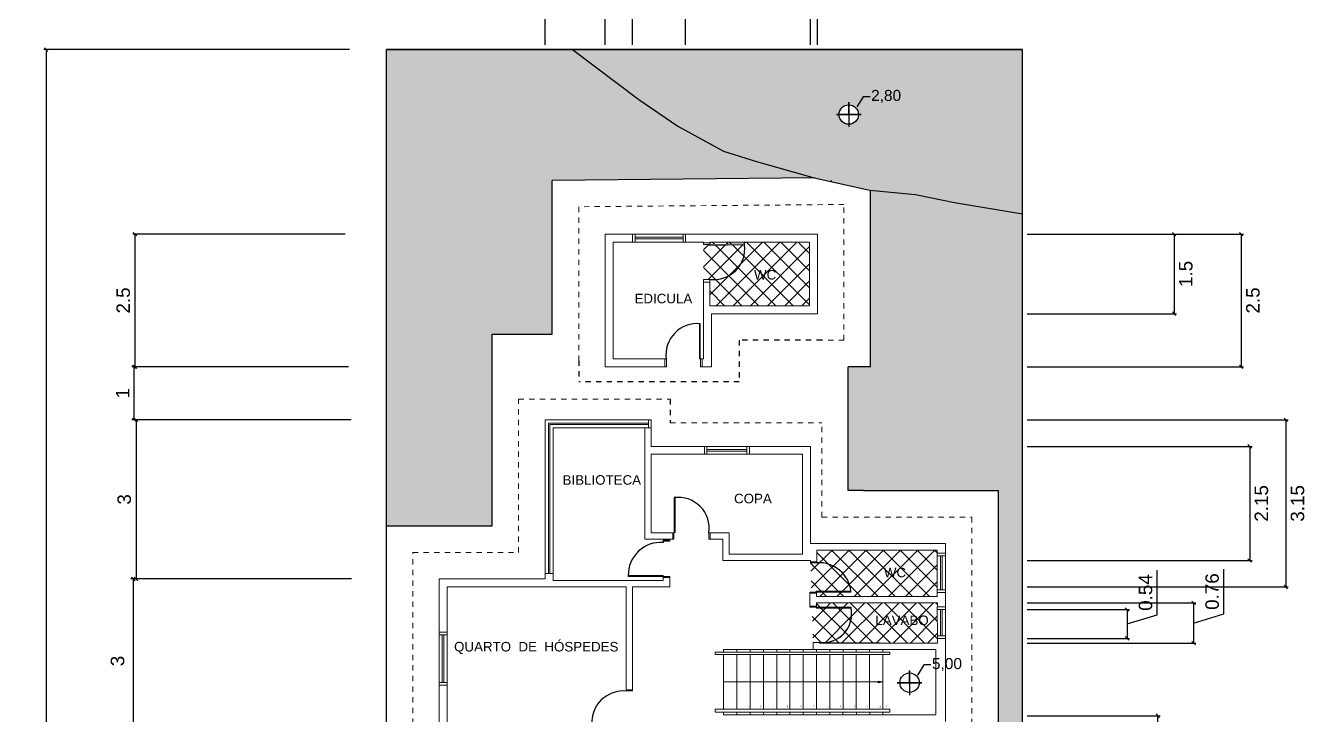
# Model space of a CAD drawing. Header units: metres. Extents: x 1450.6 to 1549.9, y 2060.4 to 2126.9.
# Drawn here: x 1467.57 to 1491.71, y 2097.46 to 2110.46 of the extents above; entities that cross this region are included whole.
import ezdxf

# ---------------------------------------------------------------- set-up
doc = ezdxf.new("R2010")
doc.units = ezdxf.units.M
doc.header["$LTSCALE"] = 0.0005
doc.linetypes.add('JIS_02_1.0', pattern=[2, 1, -1])
doc.linetypes.add('TRACEJADA2', pattern=[9.525, 6.35, -3.175])
for name, color, linetype, lineweight in [('aguas', 120, 'TRACEJADA2', 5), ('corrimao', 50, 'Continuous', 18), ('janelas', 50, 'Continuous', 13), ('parede', 90, 'Continuous', 18), ('piso', 10, 'Continuous', 9), ('portas', 40, 'Continuous', 15), ('terreno00', 7, 'JIS_02_1.0', 9), ('terreno050', 7, 'JIS_02_1.0', 13)]:
    doc.layers.add(name, color=color, linetype=linetype, lineweight=lineweight)
doc.styles.get("Standard").update_dxf_attribs({"font": 'arial.ttf'})
doc.dimstyles.new('COCOTA EXTERNA', dxfattribs={"dimscale": 0.442, "dimtxt": 0.574, "dimasz": 0.15, "dimexe": 0.1, "dimexo": 0.2, "dimgap": 0.2075, "dimtad": 2, "dimzin": 9, "dimdsep": 46, "dimtxsty": 'Standard', "dimblk": 'OBLIQUE', "dimcen": 0.09, "dimadec": 0, "dimazin": 0, "dimtfac": 1, "dimtofl": 0, "dimtmove": 1, "dimatfit": 3, "dimfxl": 1, "dimtfillclr": 2, "dimtolj": 1, "dimtzin": 0, "dimarcsym": 0})

# ---------------------------------------------------------------- blocks, each defined once
blk = doc.blocks.new('_Oblique')
at = {"color": 0, "linetype": 'ByBlock', "lineweight": -2}
blk.add_line((-0.5, -0.5), (0.5, 0.5), dxfattribs=at)
blk = doc.blocks.new('*D11')
at = {"layer": 'Defpoints', "color": 0, "linetype": 'ByBlock', "ltscale": 0.05, "transparency": 16777216}
for p in [(1473.764, 2110.008), (1467.959, 2079.906), (1474.351, 2079.906)]:
    blk.add_point(p, dxfattribs=at)
at = {"layer": 'piso', "color": 0, "linetype": 'ByBlock', "lineweight": -2, "ltscale": 0.05, "transparency": 16777216}
for p, q in [((1473.676, 2110.008), (1467.914, 2110.008)), ((1467.959, 2110.008), (1467.959, 2079.906)), ((1474.262, 2079.906), (1467.914, 2079.906))]:
    blk.add_line(p, q, dxfattribs=at)
at = {"layer": 'piso', "color": 0, "linetype": 'ByBlock', "lineweight": -2, "ltscale": 0.05, "transparency": 16777216, "xscale": 0.0663000000000003, "yscale": 0.0663000000000003, "zscale": 0.0663000000000003}
for p, rotation in [((1467.959, 2110.008), 90), ((1467.959, 2079.906), 270)]:
    blk.add_blockref('_Oblique', p, dxfattribs=dict(at, rotation=rotation))
at = {"layer": 'piso', "color": 0, "linetype": 'ByBlock', "ltscale": 0.05, "transparency": 16777216, "insert": (1467.737, 2094.957), "char_height": 0.2537, "attachment_point": 5, "rotation": 90}
blk.add_mtext('\\A1;30.1', dxfattribs=at)
blk = doc.blocks.new('*D20')
at = {"layer": 'Defpoints', "color": 0, "linetype": 'ByBlock', "ltscale": 0.05, "transparency": 16777216}
for p in [(1469.62, 2104.03), (1473.745, 2104.03), (1473.793, 2103.03)]:
    blk.add_point(p, dxfattribs=at)
at = {"layer": 'piso', "color": 0, "linetype": 'ByBlock', "lineweight": -2, "ltscale": 0.05, "transparency": 16777216}
for p, q in [((1473.657, 2104.03), (1469.576, 2104.03)), ((1469.62, 2103.03), (1469.62, 2104.03)), ((1473.705, 2103.03), (1469.576, 2103.03))]:
    blk.add_line(p, q, dxfattribs=at)
at = {"layer": 'piso', "color": 0, "linetype": 'ByBlock', "lineweight": -2, "ltscale": 0.05, "transparency": 16777216, "xscale": 0.0663000000000003, "yscale": 0.0663000000000003, "zscale": 0.0663000000000003}
for p, rotation in [((1469.62, 2104.03), 90), ((1469.62, 2103.03), 270)]:
    blk.add_blockref('_Oblique', p, dxfattribs=dict(at, rotation=rotation))
at = {"layer": 'piso', "color": 0, "linetype": 'ByBlock', "ltscale": 0.05, "transparency": 16777216, "insert": (1469.401, 2103.53), "char_height": 0.2537, "attachment_point": 5, "rotation": 90}
blk.add_mtext('\\A1;1', dxfattribs=at)
blk = doc.blocks.new('*D21')
at = {"layer": 'Defpoints', "color": 0, "linetype": 'ByBlock', "ltscale": 0.05, "transparency": 16777216}
for p in [(1473.801, 2100.03), (1469.601, 2097.03), (1473.89, 2097.03)]:
    blk.add_point(p, dxfattribs=at)
at = {"layer": 'piso', "color": 0, "linetype": 'ByBlock', "lineweight": -2, "ltscale": 0.05, "transparency": 16777216}
for p, q in [((1473.713, 2100.03), (1469.556, 2100.03)), ((1469.601, 2100.03), (1469.601, 2097.03)), ((1473.801, 2097.03), (1469.556, 2097.03))]:
    blk.add_line(p, q, dxfattribs=at)
at = {"layer": 'piso', "color": 0, "linetype": 'ByBlock', "lineweight": -2, "ltscale": 0.05, "transparency": 16777216, "xscale": 0.0663000000000003, "yscale": 0.0663000000000003, "zscale": 0.0663000000000003}
for p, rotation in [((1469.601, 2100.03), 90), ((1469.601, 2097.03), 270)]:
    blk.add_blockref('_Oblique', p, dxfattribs=dict(at, rotation=rotation))
at = {"layer": 'piso', "color": 0, "linetype": 'ByBlock', "ltscale": 0.05, "transparency": 16777216, "insert": (1469.304, 2098.484), "char_height": 0.2537, "attachment_point": 5, "rotation": 90}
blk.add_mtext('\\A1;3', dxfattribs=at)
blk = doc.blocks.new('*D22')
at = {"layer": 'Defpoints', "color": 0, "linetype": 'ByBlock', "ltscale": 0.05, "transparency": 16777216}
for p in [(1469.633, 2106.53), (1473.683, 2106.53), (1473.705, 2104.03)]:
    blk.add_point(p, dxfattribs=at)
at = {"layer": 'piso', "color": 0, "linetype": 'ByBlock', "lineweight": -2, "ltscale": 0.05, "transparency": 16777216}
for p, q in [((1473.595, 2106.53), (1469.589, 2106.53)), ((1469.633, 2104.03), (1469.633, 2106.53)), ((1473.616, 2104.03), (1469.589, 2104.03))]:
    blk.add_line(p, q, dxfattribs=at)
at = {"layer": 'piso', "color": 0, "linetype": 'ByBlock', "lineweight": -2, "ltscale": 0.05, "transparency": 16777216, "xscale": 0.0663000000000003, "yscale": 0.0663000000000003, "zscale": 0.0663000000000003}
for p, rotation in [((1469.633, 2106.53), 90), ((1469.633, 2104.03), 270)]:
    blk.add_blockref('_Oblique', p, dxfattribs=dict(at, rotation=rotation))
at = {"layer": 'piso', "color": 0, "linetype": 'ByBlock', "ltscale": 0.05, "transparency": 16777216, "insert": (1469.412, 2105.28), "char_height": 0.2537, "attachment_point": 5, "rotation": 90}
blk.add_mtext('\\A1;2.5', dxfattribs=at)
blk = doc.blocks.new('*D23')
at = {"layer": 'Defpoints', "color": 0, "linetype": 'ByBlock', "ltscale": 0.05, "transparency": 16777216}
for p in [(1473.793, 2103.03), (1469.652, 2100.03), (1473.801, 2100.03)]:
    blk.add_point(p, dxfattribs=at)
at = {"layer": 'piso', "color": 0, "linetype": 'ByBlock', "lineweight": -2, "ltscale": 0.05, "transparency": 16777216}
for p, q in [((1473.705, 2103.03), (1469.608, 2103.03)), ((1469.652, 2103.03), (1469.652, 2100.03)), ((1473.713, 2100.03), (1469.608, 2100.03))]:
    blk.add_line(p, q, dxfattribs=at)
at = {"layer": 'piso', "color": 0, "linetype": 'ByBlock', "lineweight": -2, "ltscale": 0.05, "transparency": 16777216, "xscale": 0.0663000000000003, "yscale": 0.0663000000000003, "zscale": 0.0663000000000003}
for p, rotation in [((1469.652, 2103.03), 90), ((1469.652, 2100.03), 270)]:
    blk.add_blockref('_Oblique', p, dxfattribs=dict(at, rotation=rotation))
at = {"layer": 'piso', "color": 0, "linetype": 'ByBlock', "ltscale": 0.05, "transparency": 16777216, "insert": (1469.431, 2101.53), "char_height": 0.2537, "attachment_point": 5, "rotation": 90}
blk.add_mtext('\\A1;3', dxfattribs=at)
blk = doc.blocks.new('*D25')
at = {"layer": 'Defpoints', "color": 0, "linetype": 'ByBlock', "ltscale": 0.05, "transparency": 16777216}
for p in [(1486.364, 2099.58), (1486.364, 2098.82), (1489.587, 2098.82)]:
    blk.add_point(p, dxfattribs=at)
at = {"layer": 'piso', "color": 0, "linetype": 'ByBlock', "lineweight": -2, "ltscale": 0.05, "transparency": 16777216}
for p, q in [((1490.157, 2099.372), (1490.157, 2100.214)), ((1486.452, 2099.58), (1489.631, 2099.58)), ((1489.587, 2099.58), (1489.587, 2098.82)), ((1489.587, 2099.2), (1490.157, 2099.372)), ((1486.452, 2098.82), (1489.631, 2098.82))]:
    blk.add_line(p, q, dxfattribs=at)
at = {"layer": 'piso', "color": 0, "linetype": 'ByBlock', "lineweight": -2, "ltscale": 0.05, "transparency": 16777216, "xscale": 0.0663000000000003, "yscale": 0.0663000000000003, "zscale": 0.0663000000000003}
for p, rotation in [((1489.587, 2099.58), 90), ((1489.587, 2098.82), 270)]:
    blk.add_blockref('_Oblique', p, dxfattribs=dict(at, rotation=rotation))
at = {"layer": 'piso', "color": 0, "linetype": 'ByBlock', "ltscale": 0.05, "transparency": 16777216, "insert": (1489.936, 2099.793), "char_height": 0.2537, "attachment_point": 5, "rotation": 90}
blk.add_mtext('\\A1;0.76', dxfattribs=at)
blk = doc.blocks.new('*D26')
at = {"layer": 'Defpoints', "color": 0, "linetype": 'ByBlock', "ltscale": 0.05, "transparency": 16777216}
for p in [(1486.364, 2099.455), (1486.364, 2098.911), (1488.331, 2098.911)]:
    blk.add_point(p, dxfattribs=at)
at = {"layer": 'piso', "color": 0, "linetype": 'ByBlock', "lineweight": -2, "ltscale": 0.05, "transparency": 16777216}
for p, q in [((1488.901, 2099.354), (1488.901, 2100.195)), ((1486.452, 2099.455), (1488.375, 2099.455)), ((1488.331, 2099.455), (1488.331, 2098.911)), ((1488.331, 2099.183), (1488.901, 2099.354)), ((1486.452, 2098.911), (1488.375, 2098.911))]:
    blk.add_line(p, q, dxfattribs=at)
at = {"layer": 'piso', "color": 0, "linetype": 'ByBlock', "lineweight": -2, "ltscale": 0.05, "transparency": 16777216, "xscale": 0.0663000000000003, "yscale": 0.0663000000000003, "zscale": 0.0663000000000003}
for p, rotation in [((1488.331, 2099.455), 90), ((1488.331, 2098.911), 270)]:
    blk.add_blockref('_Oblique', p, dxfattribs=dict(at, rotation=rotation))
at = {"layer": 'piso', "color": 0, "linetype": 'ByBlock', "ltscale": 0.05, "transparency": 16777216, "insert": (1488.68, 2099.775), "char_height": 0.2537, "attachment_point": 5, "rotation": 90}
blk.add_mtext('\\A1;0.54', dxfattribs=at)
blk = doc.blocks.new('*D27')
at = {"layer": 'Defpoints', "color": 0, "linetype": 'ByBlock', "ltscale": 0.05, "transparency": 16777216}
for p in [(1486.364, 2106.53), (1486.364, 2105.03), (1489.219, 2105.03)]:
    blk.add_point(p, dxfattribs=at)
at = {"layer": 'piso', "color": 0, "linetype": 'ByBlock', "lineweight": -2, "ltscale": 0.05, "transparency": 16777216}
for p, q in [((1486.452, 2106.53), (1489.263, 2106.53)), ((1489.219, 2106.53), (1489.219, 2105.03)), ((1486.452, 2105.03), (1489.263, 2105.03))]:
    blk.add_line(p, q, dxfattribs=at)
at = {"layer": 'piso', "color": 0, "linetype": 'ByBlock', "lineweight": -2, "ltscale": 0.05, "transparency": 16777216, "xscale": 0.0663000000000003, "yscale": 0.0663000000000003, "zscale": 0.0663000000000003}
for p, rotation in [((1489.219, 2106.53), 90), ((1489.219, 2105.03), 270)]:
    blk.add_blockref('_Oblique', p, dxfattribs=dict(at, rotation=rotation))
at = {"layer": 'piso', "color": 0, "linetype": 'ByBlock', "ltscale": 0.05, "transparency": 16777216, "insert": (1489.44, 2105.78), "char_height": 0.2537, "attachment_point": 5, "rotation": 90}
blk.add_mtext('\\A1;1.5', dxfattribs=at)
blk = doc.blocks.new('*D28')
at = {"layer": 'Defpoints', "color": 0, "linetype": 'ByBlock', "ltscale": 0.05, "transparency": 16777216}
for p in [(1486.364, 2106.53), (1486.364, 2104.03), (1490.483, 2104.03)]:
    blk.add_point(p, dxfattribs=at)
at = {"layer": 'piso', "color": 0, "linetype": 'ByBlock', "lineweight": -2, "ltscale": 0.05, "transparency": 16777216}
for p, q in [((1486.452, 2106.53), (1490.527, 2106.53)), ((1490.483, 2106.53), (1490.483, 2104.03)), ((1486.452, 2104.03), (1490.527, 2104.03))]:
    blk.add_line(p, q, dxfattribs=at)
at = {"layer": 'piso', "color": 0, "linetype": 'ByBlock', "lineweight": -2, "ltscale": 0.05, "transparency": 16777216, "xscale": 0.0663000000000003, "yscale": 0.0663000000000003, "zscale": 0.0663000000000003}
for p, rotation in [((1490.483, 2106.53), 90), ((1490.483, 2104.03), 270)]:
    blk.add_blockref('_Oblique', p, dxfattribs=dict(at, rotation=rotation))
at = {"layer": 'piso', "color": 0, "linetype": 'ByBlock', "ltscale": 0.05, "transparency": 16777216, "insert": (1490.704, 2105.28), "char_height": 0.2537, "attachment_point": 5, "rotation": 90}
blk.add_mtext('\\A1;2.5', dxfattribs=at)
blk = doc.blocks.new('*D29')
at = {"layer": 'Defpoints', "color": 0, "linetype": 'ByBlock', "ltscale": 0.05, "transparency": 16777216}
for p in [(1486.364, 2102.53), (1486.364, 2100.38), (1490.643, 2100.38)]:
    blk.add_point(p, dxfattribs=at)
at = {"layer": 'piso', "color": 0, "linetype": 'ByBlock', "lineweight": -2, "ltscale": 0.05, "transparency": 16777216}
for p, q in [((1486.452, 2102.53), (1490.688, 2102.53)), ((1490.643, 2102.53), (1490.643, 2100.38)), ((1486.452, 2100.38), (1490.688, 2100.38))]:
    blk.add_line(p, q, dxfattribs=at)
at = {"layer": 'piso', "color": 0, "linetype": 'ByBlock', "lineweight": -2, "ltscale": 0.05, "transparency": 16777216, "xscale": 0.0663000000000003, "yscale": 0.0663000000000003, "zscale": 0.0663000000000003}
for p, rotation in [((1490.643, 2102.53), 90), ((1490.643, 2100.38), 270)]:
    blk.add_blockref('_Oblique', p, dxfattribs=dict(at, rotation=rotation))
at = {"layer": 'piso', "color": 0, "linetype": 'ByBlock', "ltscale": 0.05, "transparency": 16777216, "insert": (1490.865, 2101.455), "char_height": 0.2537, "attachment_point": 5, "rotation": 90}
blk.add_mtext('\\A1;2.15', dxfattribs=at)
blk = doc.blocks.new('*D30')
at = {"layer": 'Defpoints', "color": 0, "linetype": 'ByBlock', "ltscale": 0.05, "transparency": 16777216}
for p in [(1486.364, 2103.03), (1486.364, 2099.88), (1491.324, 2099.88)]:
    blk.add_point(p, dxfattribs=at)
at = {"layer": 'piso', "color": 0, "linetype": 'ByBlock', "lineweight": -2, "ltscale": 0.05, "transparency": 16777216}
for p, q in [((1486.452, 2103.03), (1491.368, 2103.03)), ((1491.324, 2103.03), (1491.324, 2099.88)), ((1486.452, 2099.88), (1491.368, 2099.88))]:
    blk.add_line(p, q, dxfattribs=at)
at = {"layer": 'piso', "color": 0, "linetype": 'ByBlock', "lineweight": -2, "ltscale": 0.05, "transparency": 16777216, "xscale": 0.0663000000000003, "yscale": 0.0663000000000003, "zscale": 0.0663000000000003}
for p, rotation in [((1491.324, 2103.03), 90), ((1491.324, 2099.88), 270)]:
    blk.add_blockref('_Oblique', p, dxfattribs=dict(at, rotation=rotation))
at = {"layer": 'piso', "color": 0, "linetype": 'ByBlock', "ltscale": 0.05, "transparency": 16777216, "insert": (1491.545, 2101.455), "char_height": 0.2537, "attachment_point": 5, "rotation": 90}
blk.add_mtext('\\A1;3.15', dxfattribs=at)
blk = doc.blocks.new('*D31')
at = {"layer": 'Defpoints', "color": 0, "linetype": 'ByBlock', "ltscale": 0.05, "transparency": 16777216}
for p in [(1486.364, 2097.454), (1488.911, 2097.454), (1486.364, 2094.154)]:
    blk.add_point(p, dxfattribs=at)
at = {"layer": 'piso', "color": 0, "linetype": 'ByBlock', "lineweight": -2, "ltscale": 0.05, "transparency": 16777216}
for p, q in [((1486.452, 2097.454), (1488.955, 2097.454)), ((1488.911, 2094.154), (1488.911, 2097.454)), ((1486.452, 2094.154), (1488.955, 2094.154))]:
    blk.add_line(p, q, dxfattribs=at)
at = {"layer": 'piso', "color": 0, "linetype": 'ByBlock', "lineweight": -2, "ltscale": 0.05, "transparency": 16777216, "xscale": 0.0663000000000003, "yscale": 0.0663000000000003, "zscale": 0.0663000000000003}
for p, rotation in [((1488.911, 2097.454), 90), ((1488.911, 2094.154), 270)]:
    blk.add_blockref('_Oblique', p, dxfattribs=dict(at, rotation=rotation))
at = {"layer": 'piso', "color": 0, "linetype": 'ByBlock', "ltscale": 0.05, "transparency": 16777216, "insert": (1489.132, 2095.804), "char_height": 0.2537, "attachment_point": 5, "rotation": 90}
blk.add_mtext('\\A1;3.3', dxfattribs=at)
blk = doc.blocks.new('*D32')
at = {"layer": 'Defpoints', "color": 0, "linetype": 'ByBlock', "ltscale": 0.05, "transparency": 16777216}
for p in [(1478.496, 2114.754), (1478.496, 2110.008), (1482.496, 2110.008)]:
    blk.add_point(p, dxfattribs=at)
at = {"layer": 'piso', "color": 0, "linetype": 'ByBlock', "lineweight": -2, "ltscale": 0.05, "transparency": 16777216}
for p, q in [((1478.496, 2110.096), (1478.496, 2114.798)), ((1482.496, 2114.754), (1478.496, 2114.754)), ((1482.496, 2110.096), (1482.496, 2114.798))]:
    blk.add_line(p, q, dxfattribs=at)
at = {"layer": 'piso', "color": 0, "linetype": 'ByBlock', "lineweight": -2, "ltscale": 0.05, "transparency": 16777216, "xscale": 0.0663000000000003, "yscale": 0.0663000000000003, "zscale": 0.0663000000000003, "rotation": 180}
blk.add_blockref('_Oblique', (1478.496, 2114.754), dxfattribs=at)
at = {"layer": 'piso', "color": 0, "linetype": 'ByBlock', "lineweight": -2, "ltscale": 0.05, "transparency": 16777216, "xscale": 0.0663000000000003, "yscale": 0.0663000000000003, "zscale": 0.0663000000000003}
blk.add_blockref('_Oblique', (1482.496, 2114.754), dxfattribs=at)
at = {"layer": 'piso', "color": 0, "linetype": 'ByBlock', "ltscale": 0.05, "transparency": 16777216, "insert": (1480.496, 2114.972), "char_height": 0.2537, "attachment_point": 5}
blk.add_mtext('\\A1;4', dxfattribs=at)
blk = doc.blocks.new('*D33')
at = {"layer": 'Defpoints', "color": 0, "linetype": 'ByBlock', "ltscale": 0.05, "transparency": 16777216}
for p in [(1477.364, 2115.421), (1477.364, 2110.008), (1482.364, 2110.008)]:
    blk.add_point(p, dxfattribs=at)
at = {"layer": 'piso', "color": 0, "linetype": 'ByBlock', "lineweight": -2, "ltscale": 0.05, "transparency": 16777216}
for p, q in [((1477.364, 2110.096), (1477.364, 2115.465)), ((1482.364, 2115.421), (1477.364, 2115.421)), ((1482.364, 2110.096), (1482.364, 2115.465))]:
    blk.add_line(p, q, dxfattribs=at)
at = {"layer": 'piso', "color": 0, "linetype": 'ByBlock', "lineweight": -2, "ltscale": 0.05, "transparency": 16777216, "xscale": 0.0663000000000003, "yscale": 0.0663000000000003, "zscale": 0.0663000000000003, "rotation": 180}
blk.add_blockref('_Oblique', (1477.364, 2115.421), dxfattribs=at)
at = {"layer": 'piso', "color": 0, "linetype": 'ByBlock', "lineweight": -2, "ltscale": 0.05, "transparency": 16777216, "xscale": 0.0663000000000003, "yscale": 0.0663000000000003, "zscale": 0.0663000000000003}
blk.add_blockref('_Oblique', (1482.364, 2115.421), dxfattribs=at)
at = {"layer": 'piso', "color": 0, "linetype": 'ByBlock', "ltscale": 0.05, "transparency": 16777216, "insert": (1479.864, 2115.642), "char_height": 0.2537, "attachment_point": 5}
blk.add_mtext('\\A1;5', dxfattribs=at)
blk = doc.blocks.new('*D34')
at = {"layer": 'Defpoints', "color": 0, "linetype": 'ByBlock', "ltscale": 0.05, "transparency": 16777216}
for p in [(1479.011, 2113.4), (1479.011, 2110.008), (1480.012, 2110.008)]:
    blk.add_point(p, dxfattribs=at)
at = {"layer": 'piso', "color": 0, "linetype": 'ByBlock', "lineweight": -2, "ltscale": 0.05, "transparency": 16777216}
for p, q in [((1479.011, 2110.096), (1479.011, 2113.444)), ((1480.012, 2113.4), (1479.011, 2113.4)), ((1480.012, 2110.096), (1480.012, 2113.444))]:
    blk.add_line(p, q, dxfattribs=at)
at = {"layer": 'piso', "color": 0, "linetype": 'ByBlock', "lineweight": -2, "ltscale": 0.05, "transparency": 16777216, "xscale": 0.0663000000000003, "yscale": 0.0663000000000003, "zscale": 0.0663000000000003, "rotation": 180}
blk.add_blockref('_Oblique', (1479.011, 2113.4), dxfattribs=at)
at = {"layer": 'piso', "color": 0, "linetype": 'ByBlock', "lineweight": -2, "ltscale": 0.05, "transparency": 16777216, "xscale": 0.0663000000000003, "yscale": 0.0663000000000003, "zscale": 0.0663000000000003}
blk.add_blockref('_Oblique', (1480.012, 2113.4), dxfattribs=at)
at = {"layer": 'piso', "color": 0, "linetype": 'ByBlock', "ltscale": 0.05, "transparency": 16777216, "insert": (1479.512, 2113.619), "char_height": 0.2537, "attachment_point": 5}
blk.add_mtext('\\A1;1', dxfattribs=at)

msp = doc.modelspace()

# ---------------------------------------------------------------- hatches: boundary and pattern name
at = {"linetype": 'ByBlock', "ltscale": 0.05}
h = msp.add_hatch(dxfattribs=at)
h.set_pattern_fill('AR-CONC', color=3, scale=0.0038)
h.paths.add_polyline_path([(1474.37, 2103.142), (1474.37, 2101.03), (1476.364, 2101.03), (1476.364, 2104.645), (1477.496, 2104.645), (1477.496, 2107.543), (1482.435, 2107.59), (1481.345, 2107.901), (1480.723, 2108.096), (1479.867, 2108.562), (1479.127, 2109.067), (1477.876, 2110.008), (1474.37, 2110.008)])
h.paths.add_polyline_path([(1486.364, 2106.91), (1485.081, 2107.124), (1484.342, 2107.279), (1483.496, 2107.356), (1483.496, 2104.03), (1483.078, 2104.03), (1483.078, 2101.696), (1483.364, 2101.696), (1485.903, 2101.696), (1485.903, 2096.449), (1484.324, 2096.449), (1484.324, 2095.712), (1486.364, 2095.712)])
h.paths.add_polyline_path([(1485.081, 2107.124), (1486.364, 2106.91), (1486.364, 2110.008), (1477.876, 2110.008), (1479.127, 2109.067), (1479.867, 2108.562), (1480.723, 2108.096), (1481.345, 2107.901), (1482.435, 2107.59), (1483.486, 2107.357), (1484.342, 2107.279)])
h.paths.add_polyline_path([(1482.903, 2108.784, -1), (1483.268, 2108.784, -1)], flags=16)
h.paths.add_polyline_path([(1483.445, 2108.937), (1484.137, 2108.937), (1484.137, 2109.312), (1483.445, 2109.312)], flags=24)
at = {"linetype": 'ByBlock', "lineweight": 5, "ltscale": 0.05}
h = msp.add_hatch(dxfattribs=at)
h.set_pattern_fill('ANSI37', color=4, scale=0.072)
h.paths.add_polyline_path([(1484.755, 2100.515), (1484.755, 2100.576), (1482.484, 2100.576), (1482.484, 2100.335, -0.396235), (1483.127, 2099.802), (1483.127, 2099.784), (1482.475, 2099.784), (1482.475, 2099.7), (1484.755, 2099.7), (1484.755, 2099.774), (1484.755, 2100.005)])
h.paths.add_polyline_path([(1484.755, 2099.505), (1484.757, 2099.505), (1484.757, 2099.58), (1482.475, 2099.58), (1482.475, 2099.5), (1483.129, 2099.5), (1483.129, 2099.482, -0.474157), (1482.598, 2098.832), (1484.757, 2098.82), (1484.757, 2098.905)])
h.paths.add_polyline_path([(1483.129, 2099.482), (1482.475, 2099.482), (1482.475, 2099.5), (1482.391, 2099.5), (1482.413, 2098.836), (1482.533, 2098.836, 0.511943)])
h.paths.add_polyline_path([(1482.484, 2100.335), (1482.364, 2100.335), (1482.382, 2099.78), (1482.473, 2099.78), (1482.473, 2099.802), (1483.127, 2099.802, 0.396235)])
h.paths.add_polyline_path([(1482.346, 2106.38), (1480.466, 2106.38), (1480.466, 2106.337), (1481.123, 2106.347), (1481.123, 2106.329, -0.487796), (1480.471, 2105.677), (1480.466, 2105.677), (1480.466, 2105.18), (1482.346, 2105.18)])
h.paths.add_polyline_path([(1481.123, 2106.329), (1480.466, 2106.319), (1480.466, 2106.337), (1480.462, 2106.337), (1480.346, 2106.336), (1480.351, 2105.677), (1480.468, 2105.677), (1480.471, 2105.677, 0.487796)])
h.paths.add_polyline_path([(1483.702, 2100.014), (1484.213, 2100.014), (1484.213, 2100.293), (1483.702, 2100.293)], flags=24)
h.paths.add_polyline_path([(1483.541, 2099.111), (1484.64, 2099.111), (1484.64, 2099.39), (1483.541, 2099.39)], flags=24)

# ---------------------------------------------------------------- linework, layer by layer
for p, q in [((1486.364, 2110.008), (1474.37, 2110.008)), ((1474.37, 2103.142), (1474.37, 2110.008)), ((1474.37, 2110.008), (1486.364, 2110.008)), ((1486.364, 2074.906), (1486.364, 2110.008)), ((1482.435, 2107.59), (1477.496, 2107.543)), ((1477.496, 2104.645), (1477.496, 2107.543)), ((1483.496, 2104.03), (1483.496, 2107.356)), ((1476.364, 2101.03), (1476.364, 2104.645)), ((1483.496, 2104.03), (1483.078, 2104.03)), ((1474.37, 2096.003), (1474.37, 2103.142)), ((1483.364, 2101.696), (1485.903, 2101.696)), ((1485.903, 2101.696), (1485.903, 2096.449)), ((1474.37, 2101.03), (1476.364, 2101.03)), ((1479.59, 2100.739), (1479.59, 2100.719))]:
    msp.add_line(p, q)
at = {"linetype": 'ByBlock'}
for p, q in [((1483.086, 2108.784), (1483.086, 2109.017)), ((1483.086, 2109.017), (1483.086, 2108.552)), ((1483.358, 2109.117), (1483.237, 2108.928)), ((1483.488, 2109.117), (1483.358, 2109.117)), ((1483.318, 2108.784), (1482.853, 2108.784)), ((1482.853, 2108.784), (1483.318, 2108.784)), ((1476.364, 2104.645), (1477.496, 2104.645)), ((1483.078, 2101.696), (1483.078, 2104.03)), ((1483.364, 2101.696), (1483.078, 2101.696)), ((1484.504, 2098.409), (1484.383, 2098.219)), ((1484.635, 2098.409), (1484.504, 2098.409)), ((1484.232, 2098.076), (1484.232, 2098.308)), ((1484.232, 2098.308), (1484.232, 2097.843)), ((1484.464, 2098.076), (1483.999, 2098.076)), ((1483.999, 2098.076), (1484.464, 2098.076))]:
    msp.add_line(p, q, dxfattribs=at)
at = {"color": 90, "linetype": 'ByBlock', "lineweight": 0, "ltscale": 0.05}
for p, q in [((1480.462, 2106.337), (1480.346, 2106.336)), ((1482.346, 2106.38), (1480.466, 2106.38)), ((1480.466, 2106.38), (1480.466, 2106.337)), ((1480.466, 2106.319), (1480.466, 2106.337)), ((1482.346, 2105.18), (1482.346, 2106.38)), ((1480.351, 2105.677), (1480.468, 2105.677)), ((1480.471, 2105.677), (1480.466, 2105.677)), ((1480.466, 2105.677), (1480.466, 2105.18)), ((1480.468, 2105.677), (1480.471, 2105.677)), ((1480.466, 2105.18), (1482.346, 2105.18)), ((1484.755, 2100.576), (1482.484, 2100.576)), ((1482.484, 2100.576), (1482.484, 2100.335)), ((1484.755, 2100.515), (1484.755, 2100.576)), ((1482.484, 2100.335), (1482.364, 2100.335)), ((1482.382, 2099.78), (1482.473, 2099.78)), ((1482.475, 2099.784), (1482.475, 2099.7)), ((1482.475, 2099.7), (1484.755, 2099.7)), ((1484.757, 2099.58), (1482.475, 2099.58)), ((1482.475, 2099.58), (1482.475, 2099.5)), ((1484.755, 2099.7), (1484.755, 2099.774)), ((1484.757, 2099.505), (1484.757, 2099.58)), ((1482.475, 2099.5), (1482.391, 2099.5)), ((1482.413, 2098.836), (1482.533, 2098.836)), ((1482.598, 2098.832), (1484.757, 2098.82)), ((1484.757, 2098.82), (1484.757, 2098.905))]:
    msp.add_line(p, q, dxfattribs=at)
at = {"color": 40, "linetype": 'ByBlock', "lineweight": 0, "ltscale": 0.05}
for p, q in [((1480.466, 2106.337), (1480.462, 2106.337)), ((1480.466, 2106.337), (1481.123, 2106.347)), ((1481.123, 2106.329), (1480.466, 2106.319)), ((1481.123, 2106.347), (1481.123, 2106.329))]:
    msp.add_line(p, q, dxfattribs=at)
at = {"color": 5, "linetype": 'TRACEJADA2', "ltscale": 0.05}
for p, q in [((1482.578, 2104.53), (1481.023, 2104.53)), ((1481.023, 2103.745), (1477.996, 2103.745))]:
    msp.add_line(p, q, dxfattribs=at)
at = {"linetype": 'TRACEJADA2', "ltscale": 0.05}
for p, q in [((1481.023, 2104.53), (1481.023, 2103.745)), ((1477.996, 2104.145), (1477.996, 2103.745)), ((1479.721, 2103.421), (1479.721, 2102.974))]:
    msp.add_line(p, q, dxfattribs=at)
at = {"color": 50, "linetype": 'ByBlock', "lineweight": 0, "ltscale": 0.05}
for p, q in [((1484.755, 2100.005), (1484.755, 2100.515)), ((1484.755, 2099.774), (1484.755, 2100.005)), ((1484.755, 2099.505), (1484.757, 2099.505)), ((1484.757, 2098.905), (1484.755, 2099.505))]:
    msp.add_line(p, q, dxfattribs=at)
at = {"linetype": 'ByBlock', "lineweight": 0, "ltscale": 0.05}
for p, q in [((1482.473, 2099.78), (1482.473, 2099.802)), ((1482.473, 2099.802), (1483.127, 2099.802)), ((1483.127, 2099.802), (1483.127, 2099.784)), ((1483.127, 2099.784), (1482.475, 2099.784)), ((1482.475, 2099.5), (1483.129, 2099.5)), ((1482.475, 2099.482), (1482.475, 2099.5)), ((1483.129, 2099.482), (1482.475, 2099.482)), ((1483.129, 2099.5), (1483.129, 2099.482))]:
    msp.add_line(p, q, dxfattribs=at)
at = {"linetype": 'JIS_02_1.0', "lineweight": 0, "ltscale": 0.9}
for p, q in [((1483.728, 2098.089), (1483.643, 2098.103)), ((1483.643, 2098.103), (1483.643, 2098.075)), ((1483.643, 2098.075), (1483.728, 2098.089))]:
    msp.add_line(p, q, dxfattribs=at)
at = {"linetype": 'Continuous', "lineweight": 0, "ltscale": 0.9}
msp.add_line((1480.728, 2098.089), (1483.728, 2098.089), dxfattribs=at)
msp.add_lwpolyline([(1477.876, 2110.008), (1479.127, 2109.067), (1479.867, 2108.562), (1480.723, 2108.096), (1481.345, 2107.901), (1482.435, 2107.59), (1483.486, 2107.357), (1484.342, 2107.279), (1485.081, 2107.124), (1486.364, 2106.91)])
at = {"linetype": 'ByBlock'}
for centre in [(1483.086, 2108.784), (1484.232, 2098.076)]:
    msp.add_circle(centre, 0.183, dxfattribs=at)
for centre, radius, start, end in [((1480.542, 2106.258), 0.585, 262.9307, 6.955), ((1480.226, 2104.259), 0.585, 83.903, 187.9273), ((1480.226, 2104.259), 0.585, 83.903, 187.9273), ((1480.226, 2104.259), 0.585, 83.903, 187.9273), ((1479.873, 2100.985), 0.584, 351.6153, 97.8444), ((1479.546, 2100.103), 0.617, 85.8893, 180.6405), ((1478.84, 2097.322), 0.598, 84.9582, 183.7849)]:
    msp.add_arc(centre, radius, start, end)
at = {"color": 7, "linetype": 'ByBlock', "lineweight": 0, "ltscale": 0.05}
for centre, radius, start, end in [((1480.542, 2106.258), 0.585, 262.9433, 6.955), ((1480.542, 2106.258), 0.585, 262.9433, 6.955), ((1482.522, 2099.727), 0.61, 7.1422, 93.603), ((1482.522, 2099.727), 0.61, 7.1422, 93.603), ((1482.599, 2099.374), 0.542, 263.0271, 11.4665), ((1482.599, 2099.374), 0.542, 269.9934, 11.4665)]:
    msp.add_arc(centre, radius, start, end, dxfattribs=at)
at = {"linetype": 'ByBlock', "ltscale": 0.05}
for centre, radius, start, end in [((1482.522, 2099.727), 0.61, 7.1422, 93.603), ((1482.599, 2099.374), 0.542, 263.0271, 11.4665)]:
    msp.add_arc(centre, radius, start, end, dxfattribs=at)
at = {"layer": 'aguas', "color": 5, "linetype": 'TRACEJADA2'}
msp.add_line((1476.864, 2100.53), (1476.864, 2103.421), dxfattribs=at)
at = {"layer": 'aguas', "color": 5, "linetype": 'TRACEJADA2', "lineweight": 5, "ltscale": 0.9}
msp.add_line((1476.864, 2103.421), (1479.721, 2103.421), dxfattribs=at)
at = {"layer": 'corrimao'}
for p, q in [((1480.568, 2098.654), (1483.859, 2098.654)), ((1480.568, 2098.604), (1483.859, 2098.604)), ((1483.859, 2097.574), (1480.568, 2097.574)), ((1480.568, 2097.524), (1480.568, 2097.574)), ((1483.859, 2097.519), (1480.568, 2097.519))]:
    msp.add_line(p, q, dxfattribs=at)
at = {"layer": 'corrimao', "linetype": 'ByBlock'}
for p, q in [((1480.568, 2098.654), (1480.568, 2098.604)), ((1483.859, 2098.654), (1483.859, 2098.604)), ((1483.859, 2097.574), (1483.859, 2097.519))]:
    msp.add_line(p, q, dxfattribs=at)
at = {"layer": 'janelas'}
for p, q in [((1480.012, 2106.531), (1479.011, 2106.531)), ((1480.012, 2106.381), (1479.011, 2106.381)), ((1479.062, 2106.53), (1479.062, 2106.38)), ((1479.962, 2106.47), (1479.062, 2106.47)), ((1479.962, 2106.44), (1479.062, 2106.44)), ((1477.364, 2100.03), (1477.364, 2103.03)), ((1477.364, 2103.03), (1479.364, 2103.03)), ((1477.424, 2100.136), (1477.424, 2102.97)), ((1477.424, 2102.97), (1479.314, 2102.97)), ((1477.454, 2100.136), (1477.454, 2102.94)), ((1477.454, 2102.94), (1479.314, 2102.94)), ((1479.314, 2103.03), (1479.314, 2102.88)), ((1479.364, 2103.03), (1479.364, 2102.88)), ((1477.514, 2102.88), (1479.364, 2102.88)), ((1477.514, 2100), (1477.514, 2102.88)), ((1480.414, 2102.53), (1480.414, 2102.38)), ((1480.414, 2102.47), (1481.164, 2102.47)), ((1481.164, 2102.53), (1481.164, 2102.38)), ((1481.214, 2102.53), (1481.214, 2102.38)), ((1480.414, 2102.44), (1481.164, 2102.44)), ((1484.755, 2100.515), (1484.907, 2100.515)), ((1484.755, 2100.005), (1484.755, 2100.515)), ((1484.907, 2099.774), (1484.907, 2100.515)), ((1484.755, 2100.465), (1484.907, 2100.465)), ((1484.817, 2100.465), (1484.817, 2099.824)), ((1484.847, 2100.465), (1484.847, 2099.824)), ((1477.364, 2100.136), (1477.514, 2100.136)), ((1484.755, 2099.774), (1484.755, 2100.005)), ((1484.755, 2099.824), (1484.907, 2099.824)), ((1484.755, 2099.774), (1484.907, 2099.774)), ((1484.755, 2099.505), (1484.907, 2099.505)), ((1484.757, 2098.905), (1484.755, 2099.505)), ((1484.755, 2099.455), (1484.907, 2099.455)), ((1484.817, 2099.455), (1484.817, 2098.957)), ((1484.847, 2099.455), (1484.847, 2098.957)), ((1484.907, 2098.911), (1484.907, 2099.505)), ((1475.364, 2098.029), (1475.364, 2099.031)), ((1475.364, 2099.03), (1475.514, 2099.03)), ((1475.364, 2098.98), (1475.514, 2098.98)), ((1475.424, 2098.08), (1475.424, 2098.98)), ((1475.454, 2098.08), (1475.454, 2098.98)), ((1475.514, 2098.029), (1475.514, 2099.031)), ((1484.761, 2098.957), (1484.907, 2098.957)), ((1484.761, 2098.907), (1484.907, 2098.907)), ((1475.514, 2098.08), (1475.364, 2098.08)), ((1475.514, 2098.03), (1475.364, 2098.03))]:
    msp.add_line(p, q, dxfattribs=at)
at = {"layer": 'parede'}
for p, q in [((1478.496, 2104.03), (1478.496, 2106.53)), ((1479.011, 2106.53), (1478.496, 2106.53)), ((1478.646, 2104.18), (1478.646, 2106.38)), ((1479.011, 2106.38), (1478.646, 2106.38)), ((1479.011, 2106.53), (1479.011, 2106.38)), ((1482.496, 2106.53), (1480.012, 2106.53)), ((1480.346, 2106.38), (1480.012, 2106.38)), ((1480.346, 2106.336), (1480.346, 2106.38)), ((1480.46, 2106.367), (1480.346, 2106.366)), ((1480.461, 2106.337), (1480.346, 2106.336)), ((1482.346, 2106.38), (1480.466, 2106.38)), ((1480.466, 2106.319), (1480.466, 2106.38)), ((1482.346, 2105.18), (1482.346, 2106.38)), ((1482.496, 2105.03), (1482.496, 2106.53)), ((1480.468, 2105.677), (1480.346, 2105.677)), ((1480.466, 2105.627), (1480.346, 2105.626)), ((1480.466, 2105.18), (1480.466, 2105.677)), ((1480.346, 2104.18), (1480.346, 2105.18)), ((1482.346, 2105.18), (1480.466, 2105.18)), ((1480.496, 2104.03), (1480.496, 2105.03)), ((1482.496, 2105.03), (1480.496, 2105.03)), ((1479.65, 2104.18), (1478.646, 2104.18)), ((1479.62, 2104.18), (1479.62, 2104.03)), ((1479.65, 2104.18), (1479.65, 2104.03)), ((1480.346, 2104.18), (1480.29, 2104.18)), ((1480.29, 2104.18), (1480.29, 2104.03)), ((1480.32, 2104.18), (1480.32, 2104.03)), ((1479.244, 2102.88), (1479.244, 2100.78)), ((1479.364, 2102.88), (1479.364, 2102.53)), ((1479.364, 2102.53), (1482.364, 2102.53)), ((1480.364, 2102.53), (1480.364, 2102.38)), ((1482.364, 2102.53), (1482.364, 2100.696)), ((1479.364, 2102.38), (1479.364, 2100.9)), ((1479.364, 2102.38), (1482.214, 2102.38)), ((1482.214, 2102.38), (1482.214, 2100.5)), ((1479.244, 2100.78), (1479.791, 2100.78)), ((1479.364, 2100.9), (1479.791, 2100.9)), ((1479.59, 2100.739), (1479.591, 2100.78)), ((1479.591, 2100.76), (1479.711, 2100.76)), ((1479.711, 2100.74), (1479.711, 2100.78)), ((1479.771, 2100.78), (1479.771, 2100.9)), ((1479.791, 2100.78), (1479.791, 2100.9)), ((1480.451, 2100.9), (1480.834, 2100.9)), ((1480.451, 2100.78), (1480.451, 2100.9)), ((1480.451, 2100.78), (1480.714, 2100.78)), ((1480.471, 2100.78), (1480.471, 2100.9)), ((1480.714, 2100.78), (1480.714, 2100.38)), ((1480.834, 2100.9), (1480.834, 2100.5)), ((1479.591, 2100.74), (1479.711, 2100.74)), ((1482.364, 2100.696), (1484.907, 2100.696)), ((1484.757, 2100.576), (1482.484, 2100.576)), ((1482.484, 2100.576), (1482.484, 2100.335)), ((1484.755, 2100.515), (1484.755, 2100.576)), ((1484.907, 2100.546), (1484.907, 2100.696)), ((1484.907, 2100.576), (1484.907, 2100.515)), ((1480.714, 2100.38), (1482.364, 2100.38)), ((1480.834, 2100.5), (1482.214, 2100.5)), ((1482.364, 2100.38), (1482.364, 2100.335)), ((1482.364, 2100.355), (1482.484, 2100.355)), ((1482.364, 2100.335), (1482.484, 2100.335)), ((1475.364, 2100.03), (1477.364, 2100.03)), ((1475.364, 2099.03), (1475.364, 2100.03)), ((1479.591, 2100.08), (1479.711, 2100.08)), ((1479.591, 2100), (1479.591, 2100.078)), ((1479.591, 2100.06), (1479.711, 2100.06)), ((1479.711, 2099.885), (1479.711, 2100.08)), ((1475.514, 2099.88), (1478.892, 2099.88)), ((1475.514, 2099.03), (1475.514, 2099.88)), ((1477.514, 2100), (1479.591, 2100)), ((1477.514, 2099.88), (1478.892, 2099.88)), ((1478.892, 2097.918), (1478.892, 2099.88)), ((1479.012, 2099.88), (1479.711, 2099.88)), ((1479.012, 2097.92), (1479.012, 2099.88)), ((1482.355, 2099.78), (1482.475, 2099.78)), ((1482.355, 2099.78), (1482.355, 2099.5)), ((1482.355, 2099.76), (1482.475, 2099.76)), ((1482.475, 2099.78), (1482.475, 2099.7)), ((1482.475, 2099.7), (1484.757, 2099.7)), ((1482.475, 2099.58), (1484.757, 2099.58)), ((1482.475, 2099.58), (1482.475, 2099.5)), ((1484.755, 2099.774), (1484.755, 2099.7)), ((1484.757, 2099.58), (1484.757, 2099.505)), ((1484.907, 2099.505), (1484.907, 2099.774)), ((1482.355, 2099.52), (1482.475, 2099.52)), ((1482.355, 2099.5), (1482.475, 2099.5)), ((1482.413, 2098.836), (1482.533, 2098.836)), ((1482.413, 2098.836), (1482.413, 2098.704)), ((1482.533, 2098.836), (1482.533, 2098.821)), ((1482.533, 2098.821), (1484.757, 2098.82)), ((1483.027, 2098.82), (1484.757, 2098.82)), ((1484.757, 2098.905), (1484.757, 2098.82)), ((1484.907, 2098.911), (1484.907, 2098.679)), ((1482.413, 2098.816), (1482.413, 2098.704)), ((1475.364, 2097.03), (1475.364, 2098.029)), ((1475.514, 2097.18), (1475.514, 2098.029)), ((1479.012, 2097.94), (1478.892, 2097.94)), ((1479.012, 2097.92), (1478.892, 2097.92)), ((1483.18, 2097.474), (1483.18, 2097.474))]:
    msp.add_line(p, q, dxfattribs=at)
at = {"layer": 'parede', "linetype": 'ByBlock'}
for p, q in [((1479.962, 2106.47), (1479.962, 2106.531)), ((1479.962, 2106.531), (1479.962, 2106.381)), ((1480.012, 2106.53), (1480.012, 2106.38)), ((1480.346, 2106.336), (1480.346, 2106.38)), ((1480.346, 2105.18), (1480.346, 2105.677)), ((1478.496, 2104.03), (1479.65, 2104.03)), ((1480.29, 2104.03), (1480.496, 2104.03)), ((1484.907, 2098.679), (1484.907, 2097.343))]:
    msp.add_line(p, q, dxfattribs=at)
at = {"layer": 'piso'}
for p, q in [((1480.728, 2098.704), (1484.728, 2098.704)), ((1480.978, 2098.704), (1480.978, 2098.654)), ((1481.228, 2098.704), (1481.228, 2098.654)), ((1481.478, 2098.704), (1481.478, 2098.654)), ((1481.728, 2098.704), (1481.728, 2098.654)), ((1481.978, 2098.704), (1481.978, 2098.654)), ((1482.228, 2098.704), (1482.228, 2098.654)), ((1482.478, 2098.704), (1482.478, 2098.654)), ((1482.728, 2098.704), (1482.728, 2098.654)), ((1482.978, 2098.704), (1482.978, 2098.654)), ((1483.228, 2098.704), (1483.228, 2098.654)), ((1483.478, 2098.704), (1483.478, 2098.654)), ((1483.728, 2098.704), (1483.728, 2098.654)), ((1484.728, 2098.704), (1484.728, 2097.474)), ((1480.728, 2097.524), (1480.728, 2097.474)), ((1484.728, 2097.469), (1480.728, 2097.469)), ((1480.978, 2097.524), (1480.978, 2097.474)), ((1481.228, 2097.524), (1481.228, 2097.474)), ((1481.478, 2097.524), (1481.478, 2097.474)), ((1481.728, 2097.524), (1481.728, 2097.474)), ((1481.978, 2097.524), (1481.978, 2097.474)), ((1482.228, 2097.524), (1482.228, 2097.474)), ((1482.478, 2097.524), (1482.478, 2097.474))]:
    msp.add_line(p, q, dxfattribs=at)
at = {"layer": 'piso', "linetype": 'ByBlock'}
for p, q in [((1480.728, 2098.704), (1480.728, 2098.654)), ((1482.729, 2097.519), (1482.729, 2097.469)), ((1482.976, 2097.519), (1482.976, 2097.469)), ((1483.231, 2097.519), (1483.231, 2097.469)), ((1483.483, 2097.519), (1483.483, 2097.469)), ((1483.73, 2097.519), (1483.73, 2097.469))]:
    msp.add_line(p, q, dxfattribs=at)
at = {"layer": 'piso', "lineweight": 13}
for p, q in [((1480.728, 2098.604), (1480.728, 2097.574)), ((1480.978, 2098.604), (1480.978, 2097.574)), ((1481.228, 2098.604), (1481.228, 2097.574)), ((1481.478, 2098.604), (1481.478, 2097.574)), ((1481.728, 2098.604), (1481.728, 2097.574)), ((1481.978, 2098.604), (1481.978, 2097.574)), ((1482.228, 2098.604), (1482.228, 2097.574)), ((1482.478, 2098.604), (1482.478, 2097.574)), ((1482.728, 2098.604), (1482.728, 2097.574)), ((1482.978, 2098.604), (1482.978, 2097.574)), ((1483.228, 2098.604), (1483.228, 2097.574)), ((1483.478, 2098.604), (1483.478, 2097.574)), ((1483.728, 2098.604), (1483.728, 2097.574))]:
    msp.add_line(p, q, dxfattribs=at)
at = {"layer": 'portas'}
for p, q in [((1480.462, 2106.337), (1481.121, 2106.347)), ((1481.121, 2106.329), (1480.463, 2106.319)), ((1480.27, 2104.839), (1480.27, 2104.18)), ((1480.288, 2104.839), (1480.288, 2104.18)), ((1480.288, 2104.839), (1480.288, 2104.18)), ((1480.288, 2104.18), (1480.288, 2104.839)), ((1479.793, 2100.905), (1479.793, 2101.564)), ((1479.793, 2101.564), (1479.811, 2101.564)), ((1479.811, 2101.564), (1479.811, 2100.905)), ((1479.811, 2100.905), (1479.793, 2100.905)), ((1478.928, 2100.096), (1479.587, 2100.096)), ((1478.928, 2100.078), (1478.928, 2100.096)), ((1479.587, 2100.078), (1478.928, 2100.078)), ((1479.587, 2100.096), (1479.587, 2100.078))]:
    msp.add_line(p, q, dxfattribs=at)
at = {"layer": 'portas', "linetype": 'ByBlock'}
for p, q in [((1481.123, 2106.329), (1481.123, 2106.347)), ((1480.288, 2104.18), (1480.27, 2104.18))]:
    msp.add_line(p, q, dxfattribs=at)
at = {"layer": 'portas'}
for points in [[(1482.473, 2099.802), (1482.473, 2099.784), (1483.127, 2099.784), (1483.127, 2099.802)], [(1482.475, 2099.5), (1482.475, 2099.482), (1483.129, 2099.482), (1483.129, 2099.5)]]:
    msp.add_lwpolyline(points, close=True, dxfattribs=at)
at = {"layer": 'terreno00', "color": 5, "linetype": 'TRACEJADA2'}
for p, q in [((1482.996, 2107.089), (1477.996, 2107.047)), ((1477.996, 2104.145), (1477.996, 2107.047)), ((1482.996, 2104.53), (1482.996, 2107.089)), ((1479.721, 2102.974), (1482.578, 2102.974)), ((1482.578, 2101.196), (1482.578, 2102.974)), ((1482.578, 2101.196), (1485.403, 2101.196)), ((1485.403, 2101.196), (1485.403, 2096.949)), ((1474.87, 2100.53), (1476.864, 2100.53)), ((1474.87, 2096.503), (1474.87, 2100.53))]:
    msp.add_line(p, q, dxfattribs=at)
at = {"layer": 'terreno00'}
msp.add_line((1482.996, 2104.53), (1482.578, 2104.53), dxfattribs=at)
at = {"layer": 'terreno050'}
for p in [(1482.76, 2107.539), (1483.655, 2107.345)]:
    msp.add_point(p, dxfattribs=at)

# ---------------------------------------------------------------- texts
at = {"linetype": 'ByBlock'}
for s, p in [('2,80', (1483.507, 2109.04)), ('5,00', (1484.654, 2098.332))]:
    msp.add_text(s, height=0.2084, dxfattribs=at).set_placement(p)
at = {"color": 1, "linetype": 'JIS_02_1.0', "ltscale": 0.9}
for s, p in [('1', (1480.924, 2097.61)), ('2', (1481.175, 2097.61)), ('3', (1481.416, 2097.613)), ('4', (1481.662, 2097.617)), ('5', (1481.921, 2097.612)), ('6', (1482.174, 2097.619)), ('7', (1482.416, 2097.612)), ('8', (1482.672, 2097.61)), ('9', (1482.919, 2097.617)), ('10', (1483.178, 2097.615)), ('11', (1483.407, 2097.615)), ('12', (1483.65, 2097.614)), ('13', (1483.78, 2097.622))]:
    msp.add_text(s, height=0.0282, dxfattribs=at).set_placement(p)
at = {"layer": 'portas'}
for s, p in [('WC', (1481.301, 2105.674)), ('EDICULA', (1479.048, 2105.226)), ('BIBLIOTECA', (1477.692, 2101.807)), ('COPA', (1480.924, 2101.456)), ('WC', (1483.748, 2100.063)), ('LAVABO', (1483.588, 2099.161)), ('QUARTO  DE  HÓSPEDES', (1475.647, 2098.664))]:
    msp.add_text(s, height=0.1798, dxfattribs=at).set_placement(p)

# ---------------------------------------------------------------- dimensions: what is measured, and where the dimension line sits
at = {"layer": 'piso', "linetype": 'ByBlock', "ltscale": 0.05}
for base, p1, p2, picture, middle in [((1477.364, 2115.421), (1482.364, 2110.008), (1477.364, 2110.008), '*D33', (1479.864, 2115.642)), ((1478.496, 2114.754), (1482.496, 2110.008), (1478.496, 2110.008), '*D32', (1480.496, 2114.972)), ((1479.011, 2113.4), (1480.012, 2110.008), (1479.011, 2110.008), '*D34', (1479.512, 2113.619))]:
    dim = msp.add_linear_dim(base=base, p1=p1, p2=p2, dimstyle='COCOTA EXTERNA', dxfattribs=at)
    dim.commit()
    dim.dimension.update_dxf_attribs({"geometry": picture, "text_midpoint": middle})
for base, p1, p2, picture, middle in [((1467.959, 2079.906), (1473.764, 2110.008), (1474.351, 2079.906), '*D11', (1467.737, 2094.957)), ((1469.633, 2106.53), (1473.705, 2104.03), (1473.683, 2106.53), '*D22', (1469.412, 2105.28)), ((1489.219, 2105.03), (1486.364, 2106.53), (1486.364, 2105.03), '*D27', (1489.44, 2105.78)), ((1490.483, 2104.03), (1486.364, 2106.53), (1486.364, 2104.03), '*D28', (1490.704, 2105.28)), ((1469.62, 2104.03), (1473.793, 2103.03), (1473.745, 2104.03), '*D20', (1469.401, 2103.53)), ((1469.652, 2100.03), (1473.793, 2103.03), (1473.801, 2100.03), '*D23', (1469.431, 2101.53)), ((1491.324, 2099.88), (1486.364, 2103.03), (1486.364, 2099.88), '*D30', (1491.545, 2101.455)), ((1490.643, 2100.38), (1486.364, 2102.53), (1486.364, 2100.38), '*D29', (1490.865, 2101.455)), ((1489.587, 2098.82), (1486.364, 2099.58), (1486.364, 2098.82), '*D25', (1489.936, 2099.463)), ((1488.331, 2098.911), (1486.364, 2099.455), (1486.364, 2098.911), '*D26', (1488.68, 2099.446)), ((1488.911, 2097.454), (1486.364, 2094.154), (1486.364, 2097.454), '*D31', (1489.132, 2095.804))]:
    dim = msp.add_linear_dim(base=base, p1=p1, p2=p2, angle=90, dimstyle='COCOTA EXTERNA', dxfattribs=at)
    dim.commit()
    dim.dimension.update_dxf_attribs({"geometry": picture, "text_midpoint": middle})
dim = msp.add_linear_dim(base=(1469.601, 2097.03), p1=(1473.801, 2100.03), p2=(1473.89, 2097.03), angle=90, dimstyle='COCOTA EXTERNA', dxfattribs=at)
dim.commit()
dim.dimension.update_dxf_attribs({"geometry": '*D21', "text_midpoint": (1469.526, 2098.484), "dimtype": 160})

doc.saveas('drawing.dxf')
